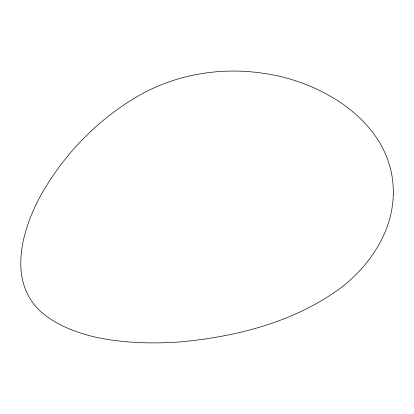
<?xml version="1.0" encoding="UTF-8"?>
<svg xmlns="http://www.w3.org/2000/svg" width="414" height="414" viewBox="0 0 414 414"><rect width="100%" height="100%" fill="white"/><g stroke="black" fill="none" stroke-linecap="round" stroke-linejoin="round"><path stroke-width="0.62" d="M393.3 194.166C392.575 231.949 369.702 265.85 340.386 288.185C293.987 322.201 236.234 336.805 179.692 341.948C151.814 343.874 123.62 343.071 96.198 337.327C75.255 332.426 54.281 324.56 38.497 309.434C8.663 278.772 21.818 231.379 39.366 197.995C63.031 154.624 98.905 117.788 142.142 93.761C179.826 73.309 224.305 66.752 266.471 73.79C326.765 83.136 394.728 126.079 393.3 194.166"/></g></svg>
